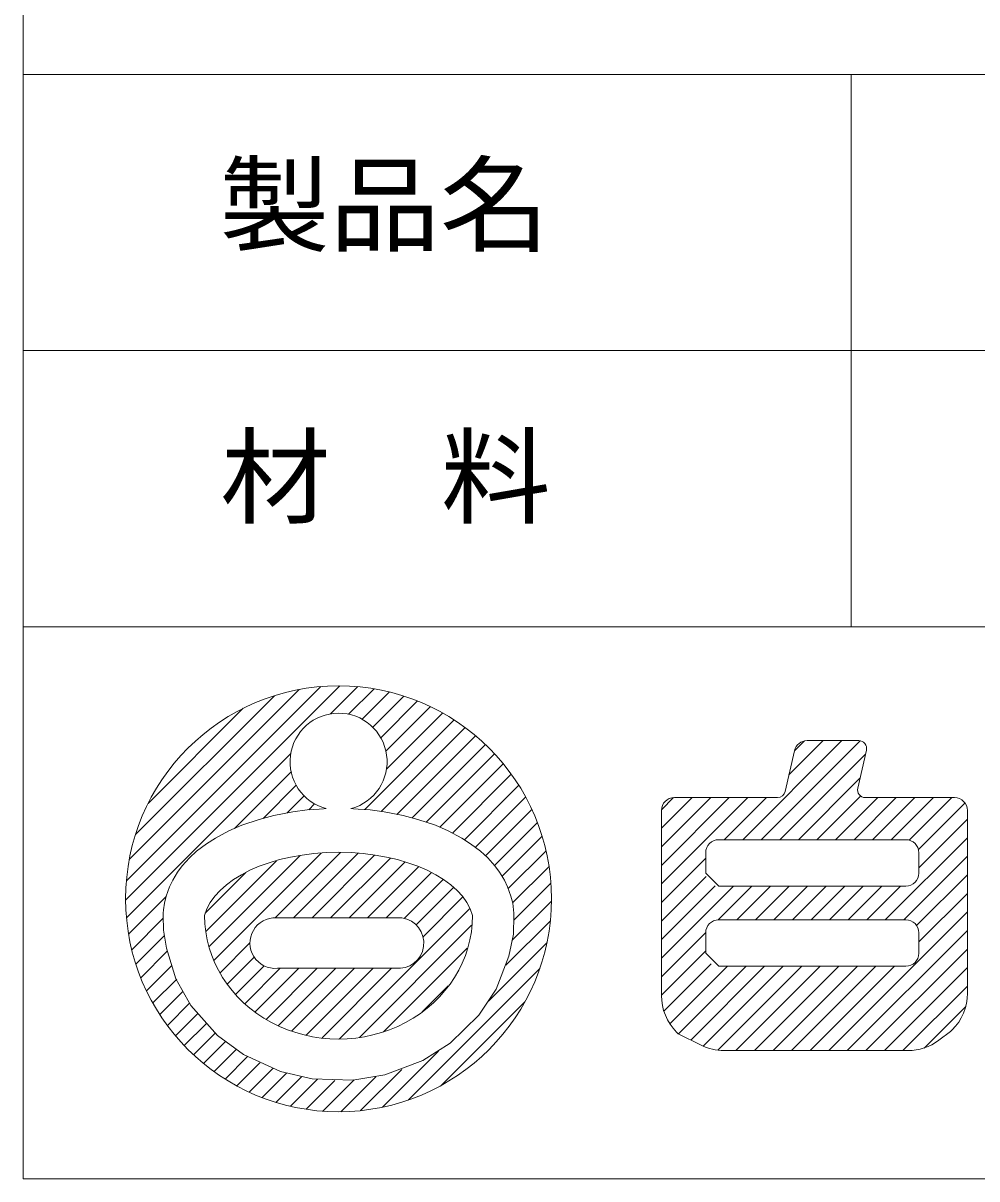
# Model space of a CAD drawing. Units: millimetres, scale not verified. Extents: x -380 to 380, y -610 to 606.
# Drawn here: x -380 to -172.7, y -609.6 to -358.4 of the extents above; entities that cross this region are included whole.
import ezdxf
from ezdxf.enums import TextEntityAlignment as Align

# ---------------------------------------------------------------- set-up
doc = ezdxf.new("R2010")
doc.units = ezdxf.units.MM
for name, color, linetype, lineweight in [('0-4_GREEN', 7, 'Continuous', 18), ('0-5_形状', 3, 'Continuous', 18), ('0-6_図面枠', 5, 'Continuous', 18)]:
    doc.layers.add(name, color=color, linetype=linetype, lineweight=lineweight)
doc.styles.add('ＭＳ ゴシック', font='')
doc.styles.get('ＭＳ ゴシック').set_extended_font_data('MS Gothic')

msp = doc.modelspace()

# ---------------------------------------------------------------- linework, layer by layer
at = {"layer": '0-4_GREEN'}
for p, q in [((-357.725, -548.992), (-311.128, -502.395)), ((-357.563, -544.796), (-315.323, -502.557)), ((-356.929, -540.129), (-319.99, -503.191)), ((-355.578, -534.745), (-325.374, -504.542)), ((-313.191, -508.491), (-307.28, -502.58)), ((-309.241, -508.575), (-303.71, -503.043)), ((-306.308, -509.674), (-300.369, -503.736)), ((-304.005, -511.405), (-297.228, -504.628)), ((-352.83, -527.965), (-332.155, -507.289)), ((-302.258, -513.691), (-294.264, -505.697)), ((-301.138, -516.604), (-291.46, -506.926)), ((-305.758, -529.291), (-286.288, -509.82)), ((-301.011, -520.51), (-288.804, -508.303)), ((-302.147, -529.713), (-283.905, -511.47)), ((-298.734, -530.333), (-281.65, -513.249)), ((-223.589, -535.851), (-202.048, -514.31)), ((-219.556, -535.851), (-198.045, -514.341)), ((-213.541, -521.769), (-206.081, -514.31)), ((-212.354, -516.549), (-210.174, -514.369)), ((-198.365, -514.31), (-209.599, -514.31)), ((-357.539, -552.839), (-321.838, -517.138)), ((-295.463, -531.095), (-279.522, -515.153)), ((-292.379, -532.044), (-277.517, -517.182)), ((-215.523, -535.851), (-196.918, -517.246)), ((-212.343, -516.5), (-214.36, -525.371)), ((-198.595, -524.622), (-196.719, -516.373)), ((-289.43, -533.129), (-275.638, -519.336)), ((-334.06, -533.393), (-321.754, -521.087)), ((-286.674, -534.406), (-273.884, -521.616)), ((-327.842, -531.209), (-320.655, -524.021)), ((-284.088, -535.852), (-272.26, -524.025)), ((-211.49, -535.851), (-198.105, -522.466)), ((-322.647, -530.047), (-318.924, -526.324)), ((-281.706, -537.503), (-270.77, -526.568)), ((-241.261, -545.456), (-222.489, -526.685)), ((-241.261, -541.423), (-226.522, -526.685)), ((-241.261, -537.39), (-230.555, -526.685)), ((-241.261, -533.357), (-234.589, -526.685)), ((-241.255, -529.318), (-238.627, -526.69)), ((-216.006, -526.685), (-238.447, -526.685)), ((-227.622, -535.851), (-218.456, -526.685)), ((-207.456, -535.851), (-197.956, -526.351)), ((-203.423, -535.851), (-194.257, -526.685)), ((-199.39, -535.851), (-190.224, -526.685)), ((-177.569, -526.685), (-196.949, -526.685)), ((-195.357, -535.851), (-186.191, -526.685)), ((-191.324, -535.851), (-182.157, -526.685)), ((-187.387, -535.948), (-178.124, -526.685)), ((-317.921, -529.354), (-316.638, -528.071)), ((-279.512, -539.343), (-269.421, -529.252)), ((-241.261, -529.498), (-241.261, -569.685)), ((-185.388, -537.982), (-175.275, -527.869)), ((-174.755, -569.227), (-174.755, -529.498)), ((-277.567, -541.431), (-268.223, -532.087)), ((-185.304, -541.931), (-174.755, -531.382)), ((-275.904, -543.801), (-267.188, -535.085)), ((-188.118, -535.851), (-228.815, -535.851)), ((-192.607, -553.267), (-174.755, -535.415)), ((-339.531, -559.03), (-319.801, -539.3)), ((-338.532, -562.064), (-315.233, -538.766)), ((-325.239, -552.805), (-311.027, -538.592)), ((-321.217, -552.816), (-307.209, -538.807)), ((-317.19, -552.822), (-303.589, -539.221)), ((-313.164, -552.829), (-300.157, -539.822)), ((-274.551, -546.481), (-266.333, -538.264)), ((-241.261, -549.489), (-231.629, -539.858)), ((-188.574, -553.267), (-174.755, -539.448)), ((-185.304, -543.12), (-185.304, -538.665)), ((-340.242, -555.708), (-324.959, -540.425)), ((-309.137, -552.835), (-296.996, -540.694)), ((-305.11, -552.841), (-294.03, -541.761)), ((-273.604, -549.567), (-265.683, -541.647)), ((-340.414, -551.847), (-331.56, -542.993)), ((-301.083, -552.848), (-291.237, -543.002)), ((-297.15, -552.947), (-288.687, -544.485)), ((-241.261, -553.523), (-231.544, -543.806)), ((-185.784, -554.51), (-174.755, -543.481)), ((-294.544, -554.375), (-286.436, -546.267)), ((-273.322, -553.319), (-265.271, -545.268)), ((-241.261, -557.556), (-229.543, -545.838)), ((-241.261, -561.589), (-225.606, -545.934)), ((-228.907, -553.269), (-221.573, -545.934)), ((-228.815, -545.934), (-188.118, -545.934)), ((-224.873, -553.267), (-217.54, -545.934)), ((-220.84, -553.267), (-213.506, -545.934)), ((-216.806, -553.267), (-209.473, -545.934)), ((-212.773, -553.267), (-205.44, -545.934)), ((-208.74, -553.267), (-201.407, -545.934)), ((-204.707, -553.267), (-197.374, -545.934)), ((-200.674, -553.267), (-193.341, -545.934)), ((-196.641, -553.267), (-189.307, -545.934)), ((-185.304, -558.063), (-174.755, -547.514)), ((-357.077, -556.41), (-348.947, -548.28)), ((-293.066, -556.93), (-284.482, -548.346)), ((-273.75, -557.78), (-265.148, -549.178)), ((-311.271, -579.168), (-282.953, -550.85)), ((-204.891, -581.683), (-174.755, -551.547)), ((-356.384, -559.75), (-349.558, -552.924)), ((-324.959, -552.81), (-297.667, -552.853)), ((-306.886, -578.816), (-282.509, -554.439)), ((-275.047, -563.11), (-265.392, -553.455)), ((-188.118, -553.267), (-228.815, -553.267)), ((-355.492, -562.892), (-349.267, -556.667)), ((-241.261, -565.622), (-231.627, -555.989)), ((-200.857, -581.683), (-174.755, -555.581)), ((-185.304, -560.536), (-185.304, -556.081)), ((-354.423, -565.856), (-348.668, -560.101)), ((-337.177, -564.743), (-330.699, -558.265)), ((-301.643, -577.606), (-283.453, -559.417)), ((-278.857, -570.953), (-266.142, -558.238)), ((-241.261, -569.655), (-231.629, -560.023)), ((-196.824, -581.683), (-174.755, -559.614)), ((-335.583, -567.181), (-329.77, -561.369)), ((-353.194, -568.66), (-347.758, -563.224)), ((-333.842, -569.474), (-327.619, -563.25)), ((-331.762, -571.426), (-324.128, -563.793)), ((-329.579, -573.277), (-320.091, -563.789)), ((-327.128, -574.859), (-316.053, -563.785)), ((-324.742, -563.794), (-299.104, -563.767)), ((-324.476, -576.241), (-312.016, -563.78)), ((-321.656, -577.453), (-307.978, -563.776)), ((-318.459, -578.289), (-303.941, -563.772)), ((-315.028, -578.892), (-299.904, -563.767)), ((-296.301, -592.43), (-267.689, -563.819)), ((-240.716, -573.144), (-230.42, -562.848)), ((-239.409, -575.87), (-226.889, -563.35)), ((-237.545, -578.039), (-222.856, -563.35)), ((-234.856, -579.383), (-218.823, -563.35)), ((-232.158, -580.718), (-214.79, -563.35)), ((-229.002, -581.595), (-210.757, -563.35)), ((-228.815, -563.35), (-188.118, -563.35)), ((-225.056, -581.683), (-206.724, -563.35)), ((-221.023, -581.683), (-202.69, -563.35)), ((-216.99, -581.683), (-198.657, -563.35)), ((-212.957, -581.683), (-194.624, -563.35)), ((-208.924, -581.683), (-190.591, -563.35)), ((-192.791, -581.683), (-174.755, -563.647)), ((-351.816, -571.316), (-346.622, -566.121)), ((-293.262, -573.258), (-287.616, -567.612)), ((-350.299, -573.832), (-345.284, -568.816)), ((-188.758, -581.683), (-174.755, -567.68)), ((-348.649, -576.215), (-343.743, -571.309)), ((-289.026, -589.188), (-270.931, -571.094)), ((-184.161, -581.12), (-175.123, -572.081)), ((-346.871, -578.469), (-342.085, -573.683)), ((-344.966, -580.598), (-340.228, -575.86)), ((-342.937, -582.602), (-338.177, -577.842)), ((-340.784, -584.482), (-336.026, -579.724)), ((-338.504, -586.235), (-333.707, -581.438)), ((-301.882, -593.978), (-289.692, -581.788)), ((-227.598, -581.683), (-187.678, -581.683)), ((-336.095, -587.859), (-331.203, -582.968)), ((-333.552, -589.349), (-328.554, -584.352)), ((-330.868, -590.698), (-325.711, -585.542)), ((-328.033, -591.897), (-322.724, -586.587)), ((-325.035, -592.932), (-319.494, -587.391)), ((-310.942, -594.972), (-303.335, -587.365)), ((-306.665, -594.728), (-297.695, -585.758)), ((-321.856, -593.786), (-315.982, -587.912)), ((-318.473, -594.436), (-312.212, -588.176)), ((-314.852, -594.848), (-308.028, -588.025))]:
    msp.add_line(p, q, dxfattribs=at)
for points in [[(-314.137, -529.091), (-314.695, -529.117), (-315.682, -529.178), (-318.291, -529.383), (-321.341, -529.796), (-325.472, -530.589), (-328.666, -531.424), (-332.491, -532.722), (-335.294, -533.921), (-338.214, -535.489), (-340.143, -536.72), (-342.297, -538.369), (-343.846, -539.789), (-345.414, -541.553), (-346.415, -542.894), (-347.47, -544.626), (-348.189, -546.116), (-348.902, -548.1), (-349.284, -549.635), (-349.484, -551.121), (-349.547, -551.839), (-349.565, -552.343)], [(-308.734, -529.091), (-308.177, -529.117), (-307.19, -529.178), (-304.581, -529.383), (-301.53, -529.796), (-297.4, -530.589), (-294.205, -531.424), (-290.38, -532.722), (-287.577, -533.921), (-284.657, -535.489), (-282.728, -536.72), (-280.575, -538.369), (-279.026, -539.789), (-277.458, -541.553), (-276.456, -542.894), (-275.401, -544.626), (-274.682, -546.116), (-273.969, -548.1), (-273.587, -549.635), (-273.387, -551.121), (-273.324, -551.839), (-273.306, -552.343)], [(-231.629, -538.665), (-231.629, -543.12), (-228.815, -545.934)], [(-349.565, -552.34), (-349.492, -555.476), (-348.818, -559.427), (-346.788, -566.08), (-343.524, -571.843), (-337.745, -578.391), (-332.094, -582.556), (-324.082, -586.231), (-317.192, -587.843), (-308.339, -588.135), (-301.353, -586.981), (-293.1, -583.852), (-287.164, -580.083), (-280.92, -573.959), (-277.181, -568.31), (-274.44, -561.129), (-273.426, -556.348), (-273.306, -552.34)], [(-231.629, -556.081), (-231.629, -560.536), (-228.815, -563.35)], [(-237.961, -577.647), (-237.591, -578.016), (-232.628, -580.496)], [(-180.928, -579.434), (-178.424, -577.558), (-178.055, -577.189)]]:
    msp.add_lwpolyline(points, dxfattribs=at)
msp.add_circle((-311.436, -548.684), 46.29, dxfattribs=at)
for centre, radius, start, end in [((-311.436, -518.893), 10.549, 285.3155, 255.16293), ((-209.599, -517.124), 2.814, 90, 167.18945), ((-198.365, -515.998), 1.688, 347.18945, 90), ((-196.949, -524.996), 1.688, 167.18945, 270), ((-238.447, -529.498), 2.814, 90, 180), ((-216.006, -524.996), 1.688, 270, 347.18945), ((-177.569, -529.498), 2.814, 0, 90), ((-228.815, -538.665), 2.814, 90, 180), ((-188.118, -538.665), 2.814, 360, 90), ((-188.118, -543.12), 2.814, 270, 360), ((-325.195, -558.309), 5.504, 87.54282, 274.72211), ((-298.394, -558.309), 5.504, 262.58453, 82.40878), ((-228.815, -556.081), 2.814, 90, 180), ((-188.118, -556.081), 2.814, 360, 90), ((-188.118, -560.536), 2.814, 270, 360), ((-230.005, -569.685), 11.255, 180, 225.02121), ((-186.01, -569.227), 11.255, 314.97877, 360), ((-187.678, -570.428), 11.255, 270, 306.84955), ((-227.598, -570.428), 11.255, 243.4519, 270)]:
    msp.add_arc(centre, radius, start, end, dxfattribs=at)
for centre, major_axis, ratio, start_param, end_param in [((-311.509, -554.642), (29.354, 0), 0.546875, 1.5682981, 2.9978669), ((-311.362, -554.642), (-29.354, 0), 0.546875, 3.2853184, 4.7148872), ((-311.436, -552.351), (29.125, 0), 0.92126, 3.1413055, 6.2834725)]:
    msp.add_ellipse(centre, major_axis=major_axis, ratio=ratio, start_param=start_param, end_param=end_param, dxfattribs=at)
at = {"layer": '0-5_形状', "color": 7}
for p, q in [((-380, -369.559), (380, -369.559)), ((-200, -369.559), (-200, -489.559)), ((-380, -429.559), (380, -429.559)), ((-380, -489.559), (380, -489.559))]:
    msp.add_line(p, q, dxfattribs=at)
at = {"layer": '0-6_図面枠'}
msp.add_lwpolyline([(-380, -609.559), (380, -609.559), (380, 498.441), (-380, 498.441)], close=True, dxfattribs=at)

# ---------------------------------------------------------------- texts
at = {"layer": '0-4_GREEN', "style": 'ＭＳ ゴシック', "width": 1.05}
for s, p in [('製品名', (-337.339, -411.249)), ('材\u3000料', (-337.153, -470.355))]:
    msp.add_text(s, height=16.73, dxfattribs=at).set_placement(p, align=Align.BOTTOM_LEFT)

doc.saveas('drawing.dxf')
